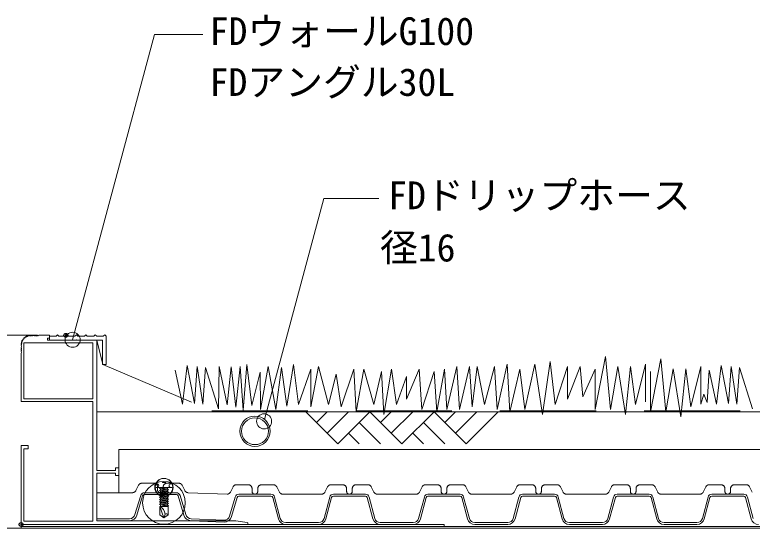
# Model space of a CAD drawing. Units: millimetres, scale not verified. Extents: x -1485 to 1485, y -1050 to 1050.
# Drawn here: x -352.3 to 37.7, y -267.4 to 4.1 of the extents above; entities that cross this region are included whole.
import ezdxf
from ezdxf.enums import TextEntityAlignment as Align

# ---------------------------------------------------------------- set-up
doc = ezdxf.new("R2010")
doc.units = ezdxf.units.MM
doc.header["$LTSCALE"] = 4
doc.header["$PDMODE"] = 32
doc.header["$PDSIZE"] = 2
doc.linetypes.add('USER1', pattern=[19.05, 12.7, -6.35])
for name, color, linetype, lineweight in [('0-0_0', 6, 'Continuous', 18), ('0-4_BOUSUI', 1, 'Continuous', 18), ('0-5_KANAMONO', 4, 'Continuous', 18), ('0-6_MOJI', 7, 'Continuous', 18), ('0-7_ecom', 7, 'Continuous', 18), ('0-8_GREEN', 3, 'Continuous', 18), ('0-9_FD-L', 4, 'Continuous', 18), ('0-B_00KANAMONO', 5, 'Continuous', 18)]:
    doc.layers.add(name, color=color, linetype=linetype, lineweight=lineweight)
doc.layers.add('0-1_DEFPOINTS', color=7, linetype='Continuous')
doc.layers.add('0-A_255', color=7, linetype='Continuous')
doc.styles.add('ＭＳ ゴシック', font='')
doc.styles.get('ＭＳ ゴシック').set_extended_font_data('MS Gothic')

# ---------------------------------------------------------------- blocks, each defined once
blk = doc.blocks.new('_Dot')
at = {"layer": '0-0_0', "color": 7}
for p, q in [((-0.5, 0), (-1, 0)), ((0.25, 0), (-0.25, 0))]:
    blk.add_line(p, q, dxfattribs=at)
blk.add_circle((0, 0), 0.25, dxfattribs=at)
blk = doc.blocks.new('D4')
at = {"layer": '0-1_DEFPOINTS'}
for p in [(1107.372, 884.644), (1159.741, 884.644), (1136.041, 784.644)]:
    blk.add_point(p, dxfattribs=at)
at = {"layer": '0-6_MOJI'}
for p, q in [((1144.741, 884.644), (1097.372, 884.644)), ((1107.372, 792.644), (1107.372, 876.644)), ((1121.041, 784.644), (1097.372, 784.644))]:
    blk.add_line(p, q, dxfattribs=at)
at = {"layer": '0-6_MOJI', "xscale": 8, "yscale": 8}
for p, rotation in [((1107.372, 884.644), 90), ((1107.372, 784.644), 270)]:
    blk.add_blockref('_Dot', p, dxfattribs=dict(at, rotation=rotation))
at = {"layer": '0-6_MOJI', "style": 'ＭＳ ゴシック'}
blk.add_text('100', height=14.66, rotation=90, dxfattribs=at).set_placement((1106.872, 819.644), align=Align.BOTTOM_LEFT)
blk = doc.blocks.new('1')
at = {"layer": '0-B_00KANAMONO'}
for p, q in [((751.491, 226.323), (751.524, 226.156)), ((751.893, 226.525), (751.726, 226.558)), ((752.129, 226.895), (752.132, 226.725)), ((752.559, 227.024), (752.401, 227.086)), ((752.855, 227.348), (752.829, 227.18)), ((753.302, 227.401), (753.157, 227.489)), ((753.65, 227.668), (753.595, 227.507)), ((754.099, 227.642), (753.971, 227.754)), ((754.488, 227.846), (754.406, 227.696)), ((754.926, 227.742), (754.819, 227.875)), ((755.452, 227.92), (755.211, 227.715)), ((755.952, 227.715), (755.711, 227.92)), ((756.452, 227.92), (756.211, 227.715)), ((756.952, 227.715), (756.711, 227.92)), ((757.452, 227.92), (757.211, 227.715)), ((757.952, 227.715), (757.711, 227.92)), ((758.452, 227.92), (758.211, 227.715)), ((758.952, 227.715), (758.711, 227.92)), ((759.452, 227.92), (759.211, 227.715)), ((750.334, 222.838), (750.129, 222.597)), ((750.129, 222.338), (750.334, 222.097)), ((750.174, 223.23), (750.307, 223.123)), ((750.353, 223.643), (750.203, 223.561)), ((750.295, 224.078), (750.407, 223.95)), ((750.542, 224.454), (750.381, 224.399)), ((750.56, 224.893), (750.648, 224.747)), ((750.869, 225.22), (750.701, 225.194)), ((750.963, 225.648), (751.025, 225.49)), ((751.324, 225.917), (751.154, 225.921)), ((750.334, 221.838), (750.129, 221.597)), ((750.129, 221.338), (750.334, 221.097)), ((750.334, 220.838), (750.129, 220.597)), ((750.129, 220.338), (750.334, 220.097)), ((750.334, 219.838), (750.129, 219.597)), ((750.129, 219.338), (750.334, 219.097)), ((750.334, 218.838), (750.129, 218.597)), ((750.082, 127.967), (869.582, 127.967))]:
    blk.add_line(p, q, dxfattribs=at)
for points in [[(869.663, 128.961), (863.582, 129.967), (790.082, 129.967), (790.082, 155.067), (800.082, 155.067), (800.082, 153.817), (801.782, 153.817), (801.782, 157.817), (800.082, 157.817), (800.082, 156.567), (790.082, 156.567), (790.082, 225.467), (764.082, 225.467), (764.082, 226.467), (765.082, 226.467), (765.082, 227.967), (759.582, 227.967)], [(750.082, 218.467), (750.082, 192.967), (788.082, 192.967), (788.082, 129.667), (751.582, 129.667), (751.582, 167.967), (753.782, 167.967), (753.782, 169.667), (750.082, 169.667), (750.082, 127.967)]]:
    blk.add_lwpolyline(points, dxfattribs=at)
blk.add_lwpolyline([(751.582, 223.967), (788.082, 223.967), (788.082, 194.467), (751.582, 194.467)], close=True, dxfattribs=at)
for centre, radius, start, end in [((751.688, 226.362), 0.2, 78.84705, 191.15295), ((751.932, 226.721), 0.2, 258.84705, 1.15295), ((752.328, 226.899), 0.2, 68.84705, 181.15295), ((752.632, 227.211), 0.2, 248.84705, 351.15295), ((753.053, 227.318), 0.2, 58.84705, 171.15295), ((753.406, 227.572), 0.2, 238.84705, 341.15295), ((753.839, 227.604), 0.2, 48.84705, 161.15295), ((754.231, 227.793), 0.2, 228.84705, 331.15295), ((754.663, 227.749), 0.2, 38.84705, 151.15295), ((755.082, 227.867), 0.2, 218.84705, 310.36125), ((755.582, 227.767), 0.2, 49.63875, 130.36125), ((756.082, 227.867), 0.2, 229.63875, 310.36125), ((756.582, 227.767), 0.2, 49.63875, 130.36125), ((757.082, 227.867), 0.2, 229.63875, 310.36125), ((757.582, 227.767), 0.2, 49.63875, 130.36125), ((758.082, 227.867), 0.2, 229.63875, 310.36125), ((758.582, 227.767), 0.2, 49.63875, 130.36125), ((759.082, 227.867), 0.2, 229.63875, 310.36125), ((759.582, 227.767), 0.2, 90, 130.36125), ((750.282, 222.467), 0.2, 139.63875, 220.36125), ((750.3, 223.386), 0.2, 118.84705, 231.15295), ((750.445, 224.21), 0.2, 108.84705, 221.15295), ((750.182, 222.967), 0.2, 319.63875, 51.15295), ((750.256, 223.818), 0.2, 298.84705, 41.15295), ((750.731, 224.996), 0.2, 98.84705, 211.15295), ((750.477, 224.643), 0.2, 288.84705, 31.15295), ((750.838, 225.417), 0.2, 278.84705, 21.15295), ((751.15, 225.721), 0.2, 88.84705, 201.15295), ((751.328, 226.117), 0.2, 268.84705, 11.15295), ((750.282, 221.467), 0.2, 139.63875, 220.36125), ((750.282, 220.467), 0.2, 139.63875, 220.36125), ((750.282, 219.467), 0.2, 139.63875, 220.36125), ((750.282, 218.467), 0.2, 139.63875, 180), ((750.182, 221.967), 0.2, 319.63875, 40.36125), ((750.182, 220.967), 0.2, 319.63875, 40.36125), ((750.182, 219.967), 0.2, 319.63875, 40.36125), ((750.182, 218.967), 0.2, 319.63875, 40.36125), ((869.582, 128.467), 0.5, 270, 80.60091)]:
    blk.add_arc(centre, radius, start, end, dxfattribs=at)
blk = doc.blocks.new('j')
at = {"layer": '0-5_KANAMONO'}
for p, q in [((1304.321, 782), (1296.821, 782)), ((1298.171, 781.5), (1298.671, 782)), ((1302.471, 780.4), (1298.171, 781.5)), ((1302.971, 780.9), (1298.171, 781.5)), ((1298.171, 780.3), (1298.671, 780.8)), ((1302.971, 779.7), (1298.171, 780.3)), ((1302.471, 779.2), (1298.171, 780.3)), ((1302.971, 780.9), (1298.671, 782)), ((1298.671, 781.372), (1298.671, 780.8)), ((1302.971, 779.7), (1298.671, 780.8)), ((1298.671, 780.172), (1298.671, 779.6)), ((1302.471, 781.6), (1300.908, 782)), ((1302.471, 781.6), (1302.871, 782)), ((1302.471, 781.6), (1302.471, 781.028)), ((1302.471, 780.4), (1302.971, 780.9)), ((1302.471, 780.4), (1302.471, 779.828)), ((1298.171, 779.1), (1298.671, 779.6)), ((1302.971, 778.5), (1298.171, 779.1)), ((1302.471, 778), (1298.171, 779.1)), ((1298.171, 777.9), (1298.671, 778.4)), ((1302.971, 777.3), (1298.171, 777.9)), ((1302.471, 776.8), (1298.171, 777.9)), ((1298.171, 776.7), (1298.671, 777.2)), ((1302.971, 776.1), (1298.171, 776.7)), ((1302.471, 775.6), (1298.171, 776.7)), ((1302.971, 778.5), (1298.671, 779.6)), ((1298.671, 778.972), (1298.671, 778.4)), ((1302.971, 777.3), (1298.671, 778.4)), ((1298.671, 777.772), (1298.671, 777.2)), ((1302.971, 776.1), (1298.671, 777.2)), ((1298.671, 776.572), (1298.671, 776)), ((1302.471, 779.2), (1302.971, 779.7)), ((1302.471, 779.2), (1302.471, 778.628)), ((1302.471, 778), (1302.971, 778.5)), ((1302.471, 778), (1302.471, 777.428)), ((1302.471, 776.8), (1302.971, 777.3)), ((1302.471, 776.8), (1302.471, 776.228)), ((1302.471, 775.6), (1302.971, 776.1)), ((1298.171, 775.5), (1298.671, 776)), ((1302.971, 774.9), (1298.171, 775.5)), ((1302.471, 774.4), (1298.171, 775.5)), ((1298.171, 774.3), (1298.671, 774.8)), ((1302.971, 773.7), (1298.171, 774.3)), ((1302.471, 773.2), (1298.171, 774.3)), ((1298.171, 773.1), (1298.671, 773.6)), ((1302.971, 772.5), (1298.171, 773.1)), ((1302.471, 772), (1298.171, 773.1)), ((1302.971, 774.9), (1298.671, 776)), ((1298.671, 775.372), (1298.671, 774.8)), ((1302.971, 773.7), (1298.671, 774.8)), ((1298.671, 774.172), (1298.671, 773.6)), ((1302.971, 772.5), (1298.671, 773.6)), ((1298.671, 772.972), (1298.671, 772)), ((1302.471, 775.6), (1302.471, 775.028)), ((1302.471, 774.4), (1302.971, 774.9)), ((1302.471, 774.4), (1302.471, 773.828)), ((1302.471, 773.2), (1302.971, 773.7)), ((1302.471, 773.2), (1302.471, 772.628)), ((1302.471, 772), (1302.971, 772.5)), ((1300.571, 766), (1298.421, 772)), ((1298.421, 767.505), (1298.421, 772)), ((1298.421, 772), (1302.721, 772)), ((1302.721, 767.505), (1302.721, 772)), ((1300.571, 766), (1298.421, 767.505)), ((1300.571, 766), (1301.206, 768.005)), ((1300.571, 766), (1302.721, 767.505))]:
    blk.add_line(p, q, dxfattribs=at)
blk.add_lwpolyline([(1299.821, 785.175), (1299.821, 784.675), (1301.321, 784.675), (1301.321, 785.175)], dxfattribs=at)
for centre, radius in [((1300.571, 773.904), 11.296), ((1300.571, 773.904), 11.296), ((1300.481, 782.076), 4.75), ((1296.821, 783), 1), ((1300.662, 782.076), 4.75), ((1304.321, 783), 1)]:
    blk.add_circle(centre, radius, dxfattribs=at)
for centre, radius, start, end in [((1295.877, 767.258), 5.381, 7.98368, 61.7858), ((1301.778, 767.191), 0.995, 18.41711, 125.05239)]:
    blk.add_arc(centre, radius, start, end, dxfattribs=at)

msp = doc.modelspace()

# ---------------------------------------------------------------- linework, layer by layer
at = {"layer": '0-4_BOUSUI'}
for p, q in [((764.741, -267.356), (-898.909, -267.356)), ((-348.959, -267.356), (-348.959, -266.356)), ((764.741, -266.356), (-348.959, -266.356)), ((764.741, -267.356), (-348.959, -267.356))]:
    msp.add_line(p, q, dxfattribs=at)
msp.add_lwpolyline([(-348.959, -266.356), (-125.259, -266.356), (-125.259, -265.356), (-348.959, -265.356)], close=True, dxfattribs=at)
at = {"layer": '0-5_KANAMONO'}
for p, q in [((-333.959, -167.556), (-333.959, -165.856)), ((-304.259, -180.856), (-305.659, -180.856))]:
    msp.add_line(p, q, dxfattribs=at)
for points in [[(-333.959, -165.856), (-330.459, -165.856), (-329.709, -165.056), (-328.959, -165.856), (-325.459, -165.856), (-324.709, -165.056), (-323.959, -165.856), (-320.459, -165.856), (-319.709, -165.056), (-318.959, -165.856), (-315.459, -165.856), (-314.709, -165.056), (-313.959, -165.856), (-310.459, -165.856), (-309.709, -165.056), (-308.959, -165.856), (-305.459, -165.856), (-304.709, -165.056), (-303.959, -165.856), (-303.959, -180.556)], [(-305.959, -180.556), (-305.959, -167.856), (-319.545, -167.856), (-319.709, -167.706), (-319.854, -167.856), (-333.659, -167.856)]]:
    msp.add_lwpolyline(points, dxfattribs=at)
for centre, start, end in [((-333.659, -167.556), 180, 270), ((-305.659, -180.556), 180, 270), ((-304.259, -180.556), 270, 0)]:
    msp.add_arc(centre, 0.3, start, end, dxfattribs=at)
at = {"layer": '0-6_MOJI'}
for p, q in [((-321.691, -167.718), (-278.445, -6.322)), ((-278.445, -6.322), (-252.861, -6.322)), ((-220.184, -209.871), (-188.892, -93.087)), ((-188.892, -93.087), (-159.815, -93.087))]:
    msp.add_line(p, q, dxfattribs=at)
for centre in [(-321.691, -167.718), (-220.444, -210.838)]:
    msp.add_circle(centre, 4, dxfattribs=at)
at = {"layer": '0-7_ecom'}
for p, q in [((764.741, -205.756), (-308.959, -205.756)), ((-198.441, -205.756), (-181.471, -222.727)), ((-187.128, -205.756), (-192.785, -211.413)), ((-175.814, -205.756), (-187.128, -217.07)), ((-164.501, -205.756), (-181.471, -222.727)), ((-164.501, -205.756), (-147.53, -222.727)), ((-153.187, -205.756), (-158.844, -211.413)), ((-141.873, -205.756), (-153.187, -217.07)), ((-130.559, -205.756), (-147.53, -222.727)), ((-130.559, -205.756), (-113.589, -222.727)), ((-119.245, -205.756), (-124.902, -211.413)), ((-107.932, -205.756), (-119.245, -217.07)), ((-96.618, -205.756), (-113.589, -222.727)), ((-170.157, -211.413), (-158.844, -222.727)), ((-136.216, -211.413), (-124.902, -222.727)), ((-175.814, -217.07), (-170.157, -222.727)), ((-141.873, -217.07), (-136.216, -222.727))]:
    msp.add_line(p, q, dxfattribs=at)
at = {"layer": '0-7_ecom', "color": 8}
for p, q in [((129.939, -225.756), (-297.259, -225.756)), ((-297.259, -225.756), (-297.259, -248.556))]:
    msp.add_line(p, q, dxfattribs=at)
at = {"layer": '0-7_ecom', "color": 3, "linetype": 'USER1'}
msp.add_lwpolyline([(-308.959, -167.856), (-305.659, -180.856), (-248.104, -205.356), (641.135, -205.356)], dxfattribs=at)
at = {"layer": '0-7_ecom', "color": 4}
for radius in [8, 7.1]:
    msp.add_circle((-225.259, -216.056), radius, dxfattribs=at)
at = {"layer": '0-8_GREEN'}
for points in [[(-145.086, -199.199), (-138.433, -183.233), (-137.103, -204.521), (-130.45, -184.563), (-129.12, -205.852), (-125.128, -183.233), (-123.797, -204.521), (-118.475, -181.902), (-117.145, -204.521), (-111.823, -181.902), (-110.492, -203.191), (-107.831, -181.902), (-103.84, -201.86), (-98.518, -181.902), (-97.187, -204.521), (-91.865, -180.572), (-90.534, -205.852), (-85.212, -183.233), (-82.551, -204.521), (-77.229, -180.572), (-73.238, -207.182), (-69.246, -179.241), (-66.585, -201.86), (-59.932, -181.902), (-59.932, -199.199), (-53.28, -181.902), (-51.949, -197.869), (-45.297, -183.233), (-45.297, -204.521), (-39.975, -176.58), (-37.314, -204.521), (-33.322, -181.902), (-29.33, -207.182), (-26.669, -181.902), (-24.008, -201.86), (-18.686, -180.572), (-18.686, -200.53)], [(-16.037, -184.468), (-16.037, -205.756), (-10.714, -177.815), (-8.053, -205.756), (-4.062, -183.137), (-0.07, -208.417), (2.591, -183.137), (5.252, -203.095), (10.574, -181.807), (10.574, -201.765), (12.069, -196.558), (13.899, -200.863), (14.874, -183.801), (18.773, -201.838), (21.211, -181.363), (25.111, -201.35), (26.573, -181.851), (29.498, -201.838), (30.96, -182.338), (37.785, -204.275)], [(-267.546, -183.801), (-263.647, -201.838), (-261.209, -181.363), (-257.309, -201.35), (-255.847, -181.851), (-252.922, -201.838), (-251.46, -182.338), (-244.635, -204.275), (-244.147, -181.851), (-240.004, -202.081), (-237.81, -182.095), (-235.373, -203.3), (-233.179, -181.851), (-231.473, -205.006), (-229.586, -180.879), (-226.842, -202.437), (-222.53, -184.799), (-222.256, -204.521), (-218.265, -181.902), (-214.273, -204.521), (-211.163, -182.447), (-208.419, -202.829), (-204.892, -180.879), (-202.298, -201.86), (-195.646, -183.233), (-195.646, -203.191), (-191.654, -181.902), (-186.332, -201.86), (-182.34, -185.894), (-179.679, -203.191), (-173.027, -183.233), (-171.696, -205.852), (-167.705, -183.233), (-162.383, -201.86), (-158.391, -184.563), (-157.06, -207.182), (-153.069, -183.233), (-150.408, -201.86), (-145.086, -187.224), (-145.086, -199.199)]]:
    msp.add_lwpolyline(points, dxfattribs=at)
at = {"layer": '0-9_FD-L', "linetype": 'USER1'}
for p, q in [((-288.264, -247.455), (-286.857, -244.657)), ((-285.07, -243.556), (-278.803, -243.556)), ((-276.803, -245.556), (-276.803, -247.056)), ((-273.803, -247.056), (-273.803, -245.556)), ((-271.803, -243.556), (-265.536, -243.556)), ((-263.749, -244.657), (-262.342, -247.455)), ((-238.264, -248.255), (-236.857, -245.457)), ((-235.07, -244.356), (-228.803, -244.356)), ((-221.803, -244.356), (-215.536, -244.356)), ((-213.749, -245.457), (-212.342, -248.255)), ((-188.264, -248.255), (-186.857, -245.457)), ((-185.07, -244.356), (-178.803, -244.356)), ((-171.803, -244.356), (-165.536, -244.356)), ((-163.749, -245.457), (-162.342, -248.255)), ((-138.264, -248.255), (-136.857, -245.457)), ((-135.07, -244.356), (-128.803, -244.356)), ((-121.803, -244.356), (-115.536, -244.356)), ((-113.749, -245.457), (-112.342, -248.255)), ((-88.264, -248.255), (-86.857, -245.457)), ((-85.07, -244.356), (-78.803, -244.356)), ((-71.803, -244.356), (-65.536, -244.356)), ((-63.749, -245.457), (-62.342, -248.255)), ((-38.219, -248.255), (-36.812, -245.457)), ((-35.026, -244.356), (-28.759, -244.356)), ((-21.759, -244.356), (-15.491, -244.356)), ((-13.705, -245.457), (-12.298, -248.255)), ((11.781, -248.255), (13.188, -245.457)), ((14.974, -244.356), (21.241, -244.356)), ((28.241, -244.356), (34.509, -244.356)), ((36.295, -245.457), (37.702, -248.255)), ((-308.959, -248.556), (-290.051, -248.556)), ((-260.556, -248.556), (-240.051, -249.356)), ((-226.803, -246.356), (-226.803, -247.856)), ((-223.803, -247.856), (-223.803, -246.356)), ((-210.556, -249.356), (-190.051, -249.356)), ((-176.803, -246.356), (-176.803, -247.856)), ((-173.803, -247.856), (-173.803, -246.356)), ((-160.556, -249.356), (-140.051, -249.356)), ((-126.803, -246.356), (-126.803, -247.856)), ((-123.803, -247.856), (-123.803, -246.356)), ((-110.556, -249.356), (-90.051, -249.356)), ((-76.803, -246.356), (-76.803, -247.856)), ((-73.803, -247.856), (-73.803, -246.356)), ((-26.759, -246.356), (-26.759, -247.856)), ((-23.759, -247.856), (-23.759, -246.356)), ((-10.511, -249.356), (9.994, -249.356)), ((23.241, -246.356), (23.241, -247.856)), ((26.241, -247.856), (26.241, -246.356))]:
    msp.add_line(p, q, dxfattribs=at)
at = {"layer": '0-9_FD-L'}
for p, q in [((-283.767, -248.556), (-266.84, -248.556)), ((-266.84, -249.556), (-283.767, -249.556)), ((-233.767, -249.356), (-216.84, -249.356)), ((-183.767, -249.356), (-166.84, -249.356)), ((-133.767, -249.356), (-116.84, -249.356)), ((-83.767, -249.356), (-66.84, -249.356)), ((-33.722, -249.356), (-16.795, -249.356)), ((16.278, -249.356), (33.205, -249.356)), ((-288.709, -260.129), (-285.699, -250.041)), ((-284.733, -250.298), (-287.743, -260.387)), ((-262.863, -260.387), (-265.873, -250.298)), ((-264.907, -250.041), (-261.897, -260.129)), ((-238.709, -260.929), (-235.699, -250.841)), ((-234.733, -251.098), (-237.743, -261.187)), ((-216.84, -250.356), (-233.767, -250.356)), ((-212.863, -262.387), (-215.873, -251.098)), ((-214.907, -250.841), (-211.897, -262.129)), ((-188.709, -262.129), (-185.699, -250.841)), ((-184.733, -251.098), (-187.743, -262.387)), ((-166.84, -250.356), (-183.767, -250.356)), ((-162.863, -262.387), (-165.873, -251.098)), ((-164.907, -250.841), (-161.897, -262.129)), ((-138.709, -262.129), (-135.699, -250.841)), ((-134.733, -251.098), (-137.743, -262.387)), ((-116.84, -250.356), (-133.767, -250.356)), ((-112.863, -262.387), (-115.873, -251.098)), ((-114.907, -250.841), (-111.897, -262.129)), ((-88.709, -262.129), (-85.699, -250.841)), ((-84.733, -251.098), (-87.743, -262.387)), ((-66.84, -250.356), (-83.767, -250.356)), ((-62.863, -262.387), (-65.873, -251.098)), ((-64.907, -250.841), (-61.897, -262.129)), ((-38.665, -262.129), (-35.654, -250.841)), ((-34.688, -251.098), (-37.698, -262.387)), ((-16.795, -250.356), (-33.722, -250.356)), ((-12.819, -262.387), (-15.829, -251.098)), ((-14.863, -250.841), (-11.852, -262.129)), ((11.335, -262.129), (14.346, -250.841)), ((15.312, -251.098), (12.302, -262.387)), ((33.205, -250.356), (16.278, -250.356)), ((37.181, -262.387), (34.171, -251.098)), ((35.137, -250.841), (38.148, -262.129)), ((-308.959, -262.356), (-291.608, -262.356)), ((-291.608, -263.356), (-308.959, -263.356)), ((-258.998, -262.356), (-241.608, -263.156)), ((-241.608, -264.156), (-258.998, -263.356)), ((-208.998, -264.356), (-191.608, -264.356)), ((-158.998, -264.356), (-141.608, -264.356)), ((-108.998, -264.356), (-91.608, -264.356)), ((-8.954, -264.356), (8.437, -264.356)), ((-191.608, -265.356), (-208.998, -265.356)), ((-141.608, -265.356), (-158.998, -265.356)), ((-91.608, -265.356), (-108.998, -265.356)), ((8.437, -265.356), (-8.954, -265.356))]:
    msp.add_line(p, q, dxfattribs=at)
at = {"layer": '0-9_FD-L', "linetype": 'USER1'}
msp.add_lwpolyline([(-60.556, -249.356), (-50.303, -249.356), (-40.006, -249.356)], dxfattribs=at)
at = {"layer": '0-9_FD-L'}
for points in [[(-58.998, -264.356), (-50.303, -264.356), (-41.563, -264.356)], [(-41.563, -265.356), (-50.303, -265.356), (-58.998, -265.356)]]:
    msp.add_lwpolyline(points, dxfattribs=at)
at = {"layer": '0-9_FD-L', "linetype": 'USER1'}
for centre, radius, start, end in [((-285.07, -245.556), 2, 90, 153.30018), ((-278.803, -245.556), 2, 0, 90), ((-271.803, -245.556), 2, 90, 180), ((-265.536, -245.556), 2, 26.69982, 90), ((-235.07, -246.356), 2, 90, 153.30018), ((-228.803, -246.356), 2, 360, 90), ((-221.803, -246.356), 2, 90, 180), ((-215.536, -246.356), 2, 26.69982, 90), ((-185.07, -246.356), 2, 90, 153.30018), ((-178.803, -246.356), 2, 360, 90), ((-171.803, -246.356), 2, 90, 180), ((-165.536, -246.356), 2, 26.69982, 90), ((-135.07, -246.356), 2, 90, 153.30018), ((-128.803, -246.356), 2, 360, 90), ((-121.803, -246.356), 2, 90, 180), ((-115.536, -246.356), 2, 26.69982, 90), ((-85.07, -246.356), 2, 90, 153.30018), ((-78.803, -246.356), 2, 360, 90), ((-71.803, -246.356), 2, 90, 180), ((-65.536, -246.356), 2, 26.69982, 90), ((-35.026, -246.356), 2, 90, 153.30018), ((-28.759, -246.356), 2, 360, 90), ((-21.759, -246.356), 2, 90, 180), ((-15.491, -246.356), 2, 26.69982, 90), ((14.974, -246.356), 2, 90, 153.30018), ((21.241, -246.356), 2, 360, 90), ((28.241, -246.356), 2, 90, 180), ((34.509, -246.356), 2, 26.69982, 90), ((-290.051, -246.556), 2, 270, 333.30018), ((-275.303, -247.056), 1.5, 180, 0), ((-260.556, -246.556), 2, 206.69982, 270), ((-240.051, -247.356), 2, 270, 333.30018), ((-225.303, -247.856), 1.5, 180, 0), ((-210.556, -247.356), 2, 206.69982, 270), ((-190.051, -247.356), 2, 270, 333.30018), ((-175.303, -247.856), 1.5, 180, 0), ((-160.556, -247.356), 2, 206.69982, 270), ((-140.051, -247.356), 2, 270, 333.30018), ((-125.303, -247.856), 1.5, 180, 0), ((-110.556, -247.356), 2, 206.69982, 270), ((-90.051, -247.356), 2, 270, 333.30018), ((-75.303, -247.856), 1.5, 180, 0), ((-60.556, -247.356), 2, 206.69982, 270), ((-40.006, -247.356), 2, 270, 333.30018), ((-25.259, -247.856), 1.5, 180, 0), ((-10.511, -247.356), 2, 206.69982, 270), ((9.994, -247.356), 2, 270, 333.30018), ((24.741, -247.856), 1.5, 180, 0)]:
    msp.add_arc(centre, radius, start, end, dxfattribs=at)
at = {"layer": '0-9_FD-L'}
for centre, radius, start, end in [((-283.767, -250.556), 2, 90, 165.06858), ((-283.767, -250.556), 1, 90, 165.06858), ((-266.84, -250.556), 2, 14.93142, 90), ((-266.84, -250.556), 1, 14.93142, 90), ((-233.767, -251.356), 2, 90, 165.06858), ((-216.84, -251.356), 2, 14.93142, 90), ((-183.767, -251.356), 2, 90, 165.06858), ((-166.84, -251.356), 2, 14.93142, 90), ((-133.767, -251.356), 2, 90, 165.06858), ((-116.84, -251.356), 2, 14.93142, 90), ((-83.767, -251.356), 2, 90, 165.06858), ((-66.84, -251.356), 2, 14.93142, 90), ((-33.722, -251.356), 2, 90, 165.06858), ((-16.795, -251.356), 2, 14.93142, 90), ((16.278, -251.356), 2, 90, 165.06858), ((33.205, -251.356), 2, 14.93142, 90), ((-233.767, -251.356), 1, 90, 165.06858), ((-216.84, -251.356), 1, 14.93142, 90), ((-183.767, -251.356), 1, 90, 165.06858), ((-166.84, -251.356), 1, 14.93142, 90), ((-133.767, -251.356), 1, 90, 165.06858), ((-116.84, -251.356), 1, 14.93142, 90), ((-83.767, -251.356), 1, 90, 165.06858), ((-66.84, -251.356), 1, 14.93142, 90), ((-33.722, -251.356), 1, 90, 165.06858), ((-16.795, -251.356), 1, 14.93142, 90), ((16.278, -251.356), 1, 90, 165.06858), ((33.205, -251.356), 1, 14.93142, 90), ((-291.608, -259.356), 3, 270, 345.06858), ((-291.608, -259.356), 4, 270, 345.06858), ((-258.998, -259.356), 4, 194.93142, 270), ((-258.998, -259.356), 3, 194.93142, 270), ((-241.608, -260.156), 3, 270, 345.06858), ((-241.608, -260.156), 4, 270, 345.06858), ((-208.998, -261.356), 4, 194.93142, 270), ((-208.998, -261.356), 3, 194.93142, 270), ((-191.608, -261.356), 3, 270, 345.06858), ((-191.608, -261.356), 4, 270, 345.06858), ((-158.998, -261.356), 4, 194.93142, 270), ((-158.998, -261.356), 3, 194.93142, 270), ((-141.608, -261.356), 3, 270, 345.06858), ((-141.608, -261.356), 4, 270, 345.06858), ((-108.998, -261.356), 4, 194.93142, 270), ((-108.998, -261.356), 3, 194.93142, 270), ((-91.608, -261.356), 3, 270, 345.06858), ((-91.608, -261.356), 4, 270, 345.06858), ((-58.998, -261.356), 4, 194.93142, 270), ((-58.998, -261.356), 3, 194.93142, 270), ((-41.563, -261.356), 3, 270, 345.06858), ((-41.563, -261.356), 4, 270, 345.06858), ((-8.954, -261.356), 4, 194.93142, 270), ((-8.954, -261.356), 3, 194.93142, 270), ((8.437, -261.356), 3, 270, 345.06858), ((8.437, -261.356), 4, 270, 345.06858), ((41.046, -261.356), 4, 194.93142, 270)]:
    msp.add_arc(centre, radius, start, end, dxfattribs=at)

# ---------------------------------------------------------------- block references
at = {"layer": '0-6_MOJI'}
for name, p in [('D4', (-1485, -1050)), ('j', (-1573.959, -1027.856))]:
    msp.add_blockref(name, p, dxfattribs=at)
at = {"layer": '0-A_255'}
msp.add_blockref('1', (-1099.04, -393.324), dxfattribs=at)

# ---------------------------------------------------------------- texts
at = {"layer": '0-6_MOJI', "style": 'ＭＳ ゴシック'}
for s, p in [('FDウォールG100', (-249.232, -16.322)), ('FDアングル30L', (-249.242, -43.211)), ('FDドリップホース', (-154.815, -103.087)), ('径16', (-159.178, -130.735))]:
    msp.add_text(s, height=14.66, dxfattribs=at).set_placement(p, align=Align.BOTTOM_LEFT)

doc.saveas('drawing.dxf')
